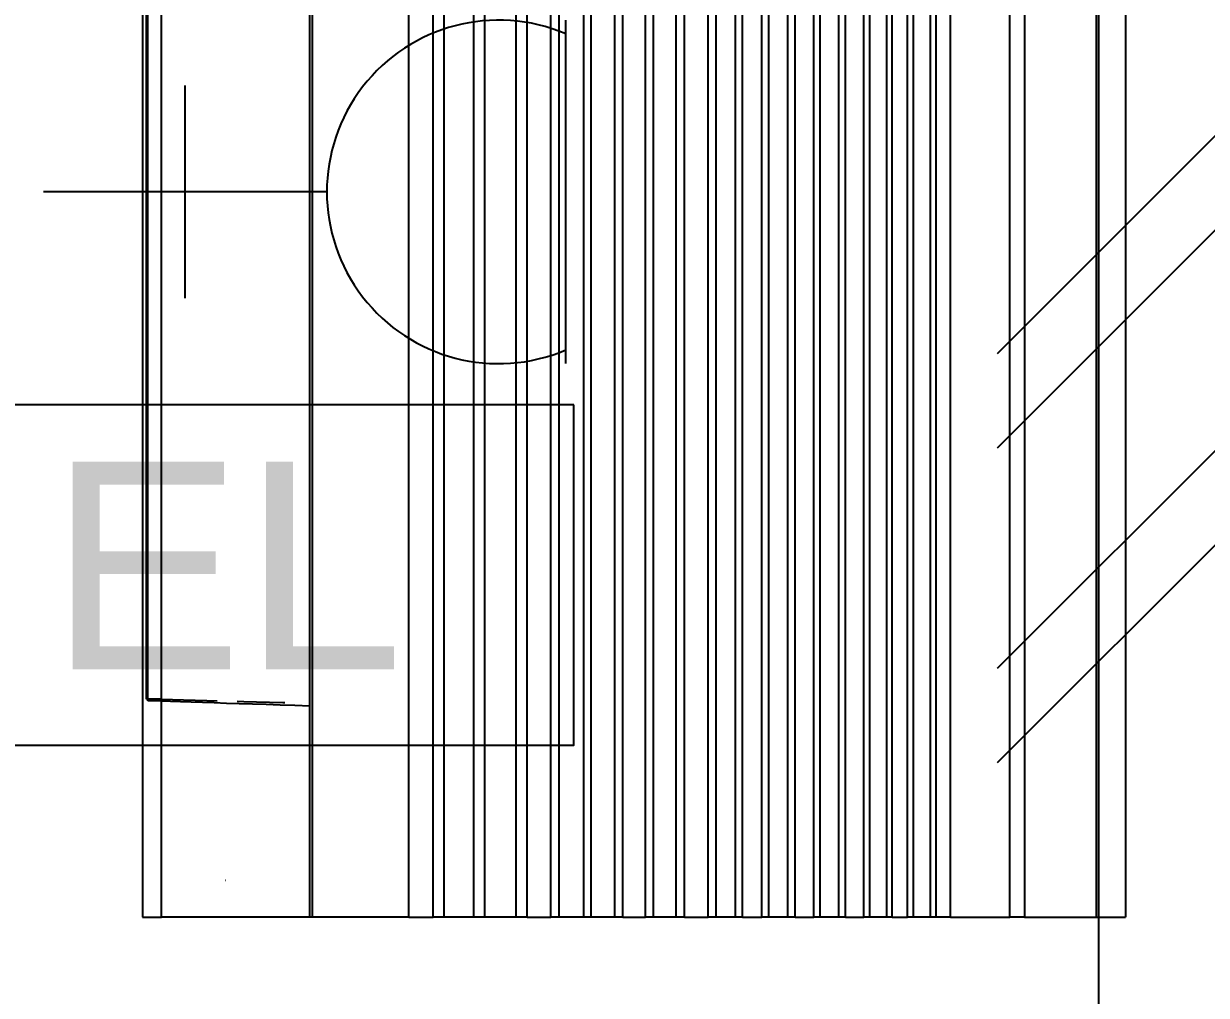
# Model space of a CAD drawing. Header units: inches. Extents: x -106706990 to 300603, y -86718466 to 1728185.
# Drawn here: x 151229 to 152169, y 47357 to 48128 of the extents above; entities that cross this region are included whole.
import ezdxf

# ---------------------------------------------------------------- set-up
doc = ezdxf.new("R2010")
doc.units = ezdxf.units.IN
doc.header["$MEASUREMENT"] = 0
doc.linetypes.add('DASHED2', pattern=[0.375, 0.25, -0.125])
for name, color, linetype in [('A-TXTBOMBA', 7, 'Continuous'), ('A-WALL', 1, 'Continuous'), ('A-WLH', 7, 'Continuous'), ('area', 3, 'Continuous'), ('Edges', 7, 'Continuous'), ('ELECT', 6, 'Continuous'), ('elk_LAMPU', 6, 'Continuous')]:
    doc.layers.add(name, color=color, linetype=linetype)
doc.layers.get('area').off()
doc.layers.get('elk_LAMPU').off()
doc.styles.add('arial', font='arial.ttf')

# ---------------------------------------------------------------- blocks, each defined once
blk = doc.blocks.new('A$C49831240')
at = {"layer": 'A-WLH', "color": 8}
for p, q in [((250, 575), (0, 325)), ((250, 500), (0, 250)), ((250, 325), (0, 75)), ((250, 250), (0, 0))]:
    blk.add_line(p, q, dxfattribs=at)
blk = doc.blocks.new('Elight')
at = {"layer": 'A-TXTBOMBA', "color": 6}
blk.add_lwpolyline([(86606267.2, -1196730.45), (86605730.74, -1196730.45), (86605730.74, -1197000.74), (86606267.2, -1197000.74)], close=True, dxfattribs=at)
at = {"layer": 'A-TXTBOMBA', "color": 6, "style": 'arial'}
blk.add_text('EL', height=164.841, dxfattribs=at).set_placement((86605850.21, -1196940.44))
blk = doc.blocks.new('air con')
at = {"layer": 'Edges'}
for p, q in [((71.402, 41.898), (152.402, 41.898)), ((152.402, 41.095), (152.402, 41.898)), ((71.402, 41.095), (152.402, 41.095)), ((152.402, 39.122), (152.402, 41.095)), ((71.402, 39.122), (152.402, 39.122)), ((152.402, 39.122), (152.402, 38.724)), ((152.402, 38.724), (71.402, 38.724)), ((152.402, 37.092), (152.402, 38.724)), ((152.402, 37.092), (71.402, 37.092)), ((152.402, 37.092), (152.402, 36.701)), ((152.402, 36.701), (71.402, 36.701)), ((152.402, 36.542), (71.402, 36.542)), ((152.402, 36.701), (152.402, 36.542)), ((152.402, 36.542), (152.402, 36.078)), ((152.402, 36.078), (71.402, 36.078)), ((152.402, 36.078), (152.402, 35.914)), ((152.402, 35.914), (71.402, 35.914)), ((152.402, 35.493), (152.402, 35.914)), ((152.402, 35.493), (71.402, 35.493)), ((152.402, 35.493), (152.402, 35.34)), ((152.402, 35.34), (71.402, 35.34)), ((152.402, 35.34), (152.402, 34.877)), ((152.402, 34.877), (71.402, 34.877)), ((152.402, 34.877), (152.402, 34.709)), ((152.402, 34.709), (71.402, 34.709)), ((152.402, 34.207), (152.402, 34.709)), ((152.402, 34.207), (71.402, 34.207)), ((152.402, 34.207), (152.402, 34.022)), ((152.402, 34.022), (71.402, 34.022)), ((152.402, 34.022), (152.402, 33.51)), ((152.402, 33.51), (71.402, 33.51)), ((152.402, 33.51), (152.402, 33.335)), ((152.402, 33.335), (71.402, 33.335)), ((152.402, 32.826), (152.402, 33.335)), ((152.402, 32.826), (71.402, 32.826)), ((152.402, 32.826), (152.402, 32.625)), ((152.402, 32.625), (71.402, 32.625)), ((152.402, 32.625), (152.402, 32.098)), ((152.402, 32.098), (71.402, 32.098)), ((152.402, 31.911), (71.402, 31.911)), ((152.402, 32.098), (152.402, 31.911)), ((152.402, 31.378), (152.402, 31.911)), ((152.402, 31.378), (71.402, 31.378)), ((152.402, 31.189), (71.402, 31.189)), ((152.402, 31.378), (152.402, 31.189)), ((152.402, 31.189), (152.402, 30.654)), ((152.402, 30.654), (71.402, 30.654)), ((152.402, 30.654), (152.402, 30.439)), ((152.402, 30.439), (71.402, 30.439)), ((152.402, 29.791), (152.402, 30.439)), ((152.402, 29.791), (71.402, 29.791)), ((152.402, 29.562), (71.402, 29.562)), ((152.402, 29.791), (152.402, 29.562)), ((152.402, 29.562), (152.402, 28.935)), ((152.402, 28.935), (71.402, 28.935)), ((152.402, 28.935), (152.402, 28.714)), ((152.402, 28.714), (71.402, 28.714)), ((152.402, 28.092), (152.402, 28.714)), ((152.402, 28.092), (71.402, 28.092)), ((152.402, 28.092), (152.402, 27.871)), ((152.402, 27.871), (71.402, 27.871)), ((152.402, 27.871), (152.402, 27.226)), ((152.402, 27.226), (71.402, 27.226)), ((152.402, 27.024), (71.402, 27.024)), ((152.402, 27.226), (152.402, 27.024)), ((152.402, 27.024), (152.402, 26.349)), ((152.402, 26.349), (71.402, 26.349)), ((152.402, 26.349), (152.402, 26.117)), ((152.402, 26.117), (71.402, 26.117)), ((152.402, 25.469), (152.402, 26.117)), ((152.402, 25.469), (71.402, 25.469)), ((152.402, 25.469), (152.402, 25.162)), ((152.402, 25.162), (71.402, 25.162)), ((152.402, 25.162), (152.402, 24.304)), ((152.402, 24.304), (71.402, 24.304)), ((152.402, 24.304), (152.402, 24.002)), ((152.402, 24.002), (71.402, 24.002)), ((152.402, 24.002), (152.402, 23.184)), ((152.402, 23.184), (71.402, 23.184)), ((152.402, 23.184), (152.402, 22.883)), ((152.402, 22.883), (71.402, 22.883)), ((152.402, 22.213), (152.402, 22.883)), ((152.402, 22.213), (71.402, 22.213)), ((152.402, 22.213), (152.402, 19.568)), ((152.402, 19.568), (71.402, 19.568)), ((152.402, 19.493), (71.402, 19.493)), ((146.588, 19.085), (146.601, 19.493)), ((152.402, 19.568), (152.402, 19.493)), ((152.402, 19.493), (152.402, 15.42)), ((146.575, 18.687), (146.588, 19.085)), ((146.504, 18.391), (146.514, 18.752)), ((146.514, 18.752), (146.516, 18.813)), ((146.562, 18.299), (146.575, 18.687)), ((146.494, 18.035), (146.504, 18.391)), ((146.55, 17.923), (146.562, 18.299)), ((146.484, 17.685), (146.494, 18.035)), ((146.538, 17.558), (146.55, 17.923)), ((146.479, 17.503), (146.484, 17.685)), ((146.527, 17.206), (146.538, 17.558)), ((146.456, 16.673), (146.464, 16.956)), ((146.516, 16.869), (146.527, 17.206)), ((151.402, 17.184), (151.402, 17.175)), ((146.447, 16.349), (146.456, 16.673)), ((146.505, 16.546), (146.516, 16.869)), ((146.438, 16.032), (146.447, 16.349)), ((146.495, 16.239), (146.505, 16.546)), ((146.429, 15.722), (146.438, 16.032)), ((146.477, 15.675), (146.486, 15.948)), ((146.486, 15.948), (146.495, 16.239)), ((146.421, 15.42), (146.429, 15.722)), ((146.468, 15.42), (146.477, 15.675)), ((146.421, 15.42), (76.921, 15.42)), ((146.468, 15.42), (146.421, 15.42)), ((146.421, 15.42), (146.421, 15.051)), ((152.402, 15.42), (146.468, 15.42)), ((146.468, 15.42), (146.468, 15.051)), ((152.402, 14.898), (152.402, 15.42)), ((146.421, 15.051), (76.921, 15.051)), ((146.421, 15.012), (76.921, 15.012)), ((146.468, 15.051), (146.421, 15.051)), ((146.421, 15.051), (146.421, 15.012)), ((71.402, 14.898), (152.402, 14.898))]:
    blk.add_line(p, q, dxfattribs=at)
blk = doc.blocks.new('SOCKET(in)')
at = {"layer": 'ELECT', "color": 6}
for p, q in [((86605160.04, -1198079.24), (86605160.04, -1197854.24)), ((86605075.66, -1197966.74), (86605244.41, -1197966.74)), ((86605023.63, -1198268.99), (86605296.44, -1198268.99))]:
    blk.add_line(p, q, dxfattribs=at)
blk.add_arc((86605160.04, -1198215.64), 136.41, 336.97635, 203.02365, dxfattribs=at)

msp = doc.modelspace()

# ---------------------------------------------------------------- linework, layer by layer
at = {"layer": 'A-WALL', "color": 8, "linetype": 'Continuous', "ltscale": 900}
msp.add_line((152082.77, 50409.69), (152082.77, 45909.69), dxfattribs=at)

# ---------------------------------------------------------------- block references
at = {"xscale": 28.92590521224616, "yscale": 28.92590521224616, "zscale": 28.92590521224616, "rotation": 270}
msp.add_blockref('air con', (150892.43, 51827.34), dxfattribs=at)
at = {"layer": 'A-WLH', "color": 8}
msp.add_blockref('A$C49831240', (152002.42, 47541.32), dxfattribs=at)
at = {"layer": 'area'}
msp.add_blockref('Elight', (-86454600.99, 1244556.08), dxfattribs=at)
at = {"layer": 'elk_LAMPU', "color": 0, "linetype": 'DASHED2', "lineweight": 18, "rotation": 90}
msp.add_blockref('SOCKET(in)', (-1046609.3, -86557165.17), dxfattribs=at)

doc.saveas('drawing.dxf')
